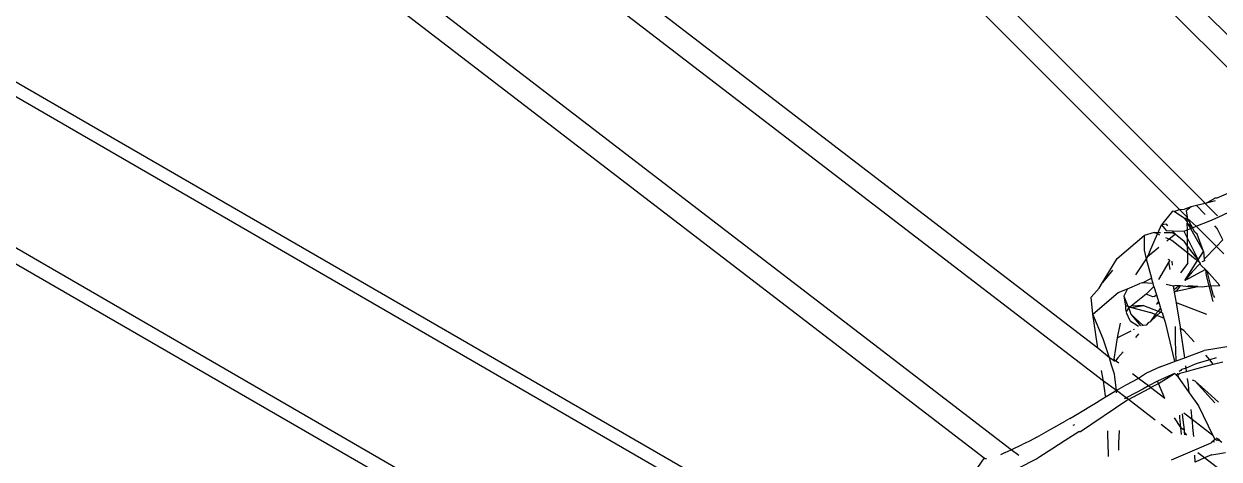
# Model space of a CAD drawing. Header units: inches. Extents: x 3324238 to 135265466, y -1036581 to 20094598.
# Drawn here: x 3354730.647 to 3354732.198, y -519084.679 to -519084.115 of the extents above; entities that cross this region are included whole.
import ezdxf

# ---------------------------------------------------------------- set-up
doc = ezdxf.new("R2010")
doc.units = ezdxf.units.IN
doc.header["$MEASUREMENT"] = 0
doc.layers.add('FURNITURE', color=32, linetype='Continuous', lineweight=13)

msp = doc.modelspace()

# ---------------------------------------------------------------- linework, layer by layer
for p, q in [((3354732.3085, -519084.2706, 0.0027), (3354730.6713, -519082.6336, 0.0027)), ((3354732.318, -519084.2378, 0.0027), (3354730.7201, -519082.6401, 0.0027)), ((3354732.1789, -519084.3458, 0.0027), (3354730.509, -519082.6752, 0.0027)), ((3354730.4963, -519082.7047, 0.0027), (3354732.1471, -519084.3553, 0.0027)), ((3354732.0483, -519084.5779, 0.0027), (3354729.9722, -519082.9842, 0.0027)), ((3354732.041, -519084.535, 0.0027), (3354730.0417, -519083.0007, 0.0027)), ((3354731.9287, -519084.6669, 0.0027), (3354729.8282, -519083.0554, 0.0027)), ((3354729.8192, -519083.0862, 0.0027), (3354731.8935, -519084.6774, 0.0027)), ((3354731.823, -519084.8949, 0.0027), (3354729.2993, -519083.4356, 0.0027)), ((3354731.8011, -519084.8625, 0.0027), (3354729.3582, -519083.4513, 0.0027)), ((3354729.1384, -519083.54, 0.0027), (3354731.6888, -519085.0125, 0.0027)), ((3354729.132, -519083.5562, 0.0027), (3354731.6673, -519085.0212, 0.0027)), ((3354732.1804, -519084.3474, 0.0027), (3354732.1789, -519084.3458, 0.0027)), ((3354732.1817, -519084.347, 0.0027), (3354732.1804, -519084.3474, 0.0027)), ((3354732.1817, -519084.347, 0.0027), (3354732.1927, -519084.3408, 0.0027)), ((3354732.1933, -519084.344, 0.0027), (3354732.1817, -519084.347, 0.0027)), ((3354732.1953, -519084.3406, 0.0027), (3354732.1927, -519084.3408, 0.0027)), ((3354732.2135, -519084.3328, 0.0027), (3354732.1953, -519084.3406, 0.0027)), ((3354732.1972, -519084.3653, 0.0027), (3354732.2573, -519084.337, 0.0027)), ((3354732.138, -519084.3574, 0.0027), (3354732.1237, -519084.3751, 0.0027)), ((3354732.14, -519084.358, 0.0027), (3354732.138, -519084.3574, 0.0027)), ((3354732.14, -519084.358, 0.0027), (3354732.1471, -519084.3553, 0.0027)), ((3354732.1537, -519084.3668, 0.0027), (3354732.14, -519084.358, 0.0027)), ((3354732.1471, -519084.3553, 0.0027), (3354732.1536, -519084.355, 0.0027)), ((3354732.1471, -519084.3553, 0.0027), (3354732.1569, -519084.3651, 0.0027)), ((3354732.1623, -519084.3519, 0.0027), (3354732.1536, -519084.355, 0.0027)), ((3354732.1623, -519084.3519, 0.0027), (3354732.1559, -519084.3569, 0.0027)), ((3354732.1559, -519084.3569, 0.0027), (3354732.1569, -519084.3651, 0.0027)), ((3354732.1691, -519084.3503, 0.0027), (3354732.1623, -519084.3519, 0.0027)), ((3354732.1804, -519084.3474, 0.0027), (3354732.1691, -519084.3503, 0.0027)), ((3354732.1803, -519084.3619, 0.0027), (3354732.1691, -519084.3503, 0.0027)), ((3354732.1965, -519084.3634, 0.0027), (3354732.1804, -519084.3474, 0.0027)), ((3354732.1193, -519084.385, 0.0027), (3354732.1237, -519084.3751, 0.0027)), ((3354732.13, -519084.3745, 0.0027), (3354732.1237, -519084.3751, 0.0027)), ((3354732.1237, -519084.3751, 0.0027), (3354732.1297, -519084.3824, 0.0027)), ((3354732.1317, -519084.3765, 0.0027), (3354732.13, -519084.3745, 0.0027)), ((3354732.1571, -519084.3667, 0.0027), (3354732.1537, -519084.3668, 0.0027)), ((3354732.1537, -519084.3668, 0.0027), (3354732.1571, -519084.3711, 0.0027)), ((3354732.1569, -519084.3651, 0.0027), (3354732.1571, -519084.3667, 0.0027)), ((3354732.1571, -519084.3667, 0.0027), (3354732.164, -519084.3789, 0.0027)), ((3354732.1571, -519084.3667, 0.0027), (3354732.1687, -519084.377, 0.0027)), ((3354732.1571, -519084.3711, 0.0027), (3354732.1571, -519084.3667, 0.0027)), ((3354732.1571, -519084.3711, 0.0027), (3354732.1571, -519084.3729, 0.0027)), ((3354732.1571, -519084.3729, 0.0027), (3354732.1612, -519084.3801, 0.0027)), ((3354732.164, -519084.3789, 0.0027), (3354732.1571, -519084.3729, 0.0027)), ((3354732.1573, -519084.3817, 0.0027), (3354732.1571, -519084.3729, 0.0027)), ((3354732.164, -519084.3789, 0.0027), (3354732.1687, -519084.377, 0.0027)), ((3354732.1687, -519084.377, 0.0027), (3354732.1864, -519084.3698, 0.0027)), ((3354732.1687, -519084.377, 0.0027), (3354732.195, -519084.4032, 0.0027)), ((3354732.1864, -519084.3698, 0.0027), (3354732.1972, -519084.3653, 0.0027)), ((3354732.196, -519084.3799, 0.0027), (3354732.1929, -519084.3764, 0.0027)), ((3354732.066, -519084.4189, 0.0027), (3354732.1014, -519084.3891, 0.0027)), ((3354732.1014, -519084.3891, 0.0027), (3354732.101, -519084.408, 0.0027)), ((3354732.1142, -519084.385, 0.0027), (3354732.1014, -519084.3891, 0.0027)), ((3354732.1082, -519084.4106, 0.0027), (3354732.1185, -519084.387, 0.0027)), ((3354732.1185, -519084.387, 0.0027), (3354732.1142, -519084.385, 0.0027)), ((3354732.1142, -519084.385, 0.0027), (3354732.1193, -519084.385, 0.0027)), ((3354732.1185, -519084.387, 0.0027), (3354732.1193, -519084.385, 0.0027)), ((3354732.1217, -519084.3885, 0.0027), (3354732.1185, -519084.387, 0.0027)), ((3354732.1193, -519084.385, 0.0027), (3354732.1225, -519084.385, 0.0027)), ((3354732.127, -519084.385, 0.0027), (3354732.1369, -519084.385, 0.0027)), ((3354732.1337, -519084.3939, 0.0027), (3354732.1293, -519084.3919, 0.0027)), ((3354732.1297, -519084.3824, 0.0027), (3354732.1375, -519084.3828, 0.0027)), ((3354732.1417, -519084.3875, 0.0027), (3354732.1337, -519084.3939, 0.0027)), ((3354732.1369, -519084.385, 0.0027), (3354732.1417, -519084.3875, 0.0027)), ((3354732.1417, -519084.3875, 0.0027), (3354732.1375, -519084.3828, 0.0027)), ((3354732.1375, -519084.3828, 0.0027), (3354732.1527, -519084.3835, 0.0027)), ((3354732.1417, -519084.3875, 0.0027), (3354732.153, -519084.3965, 0.0027)), ((3354732.1527, -519084.3835, 0.0027), (3354732.1573, -519084.3817, 0.0027)), ((3354732.1527, -519084.3835, 0.0027), (3354732.1574, -519084.3929, 0.0027)), ((3354732.1573, -519084.3817, 0.0027), (3354732.1612, -519084.3801, 0.0027)), ((3354732.1574, -519084.3929, 0.0027), (3354732.1573, -519084.3817, 0.0027)), ((3354732.1574, -519084.3929, 0.0027), (3354732.1712, -519084.4204, 0.0027)), ((3354732.1575, -519084.4029, 0.0027), (3354732.1574, -519084.3929, 0.0027)), ((3354732.1612, -519084.3801, 0.0027), (3354732.164, -519084.3789, 0.0027)), ((3354732.1612, -519084.3801, 0.0027), (3354732.178, -519084.4097, 0.0027)), ((3354732.1671, -519084.3846, 0.0027), (3354732.164, -519084.3789, 0.0027)), ((3354732.17, -519084.3873, 0.0027), (3354732.1671, -519084.3846, 0.0027)), ((3354732.178, -519084.4097, 0.0027), (3354732.17, -519084.3873, 0.0027)), ((3354732.2033, -519084.3945, 0.0027), (3354732.196, -519084.3799, 0.0027)), ((3354732.101, -519084.408, 0.0027), (3354732.1039, -519084.4191, 0.0027)), ((3354732.1203, -519084.4048, 0.0027), (3354732.1053, -519084.417, 0.0027)), ((3354732.1337, -519084.3939, 0.0027), (3354732.1308, -519084.3963, 0.0027)), ((3354732.1369, -519084.3954, 0.0027), (3354732.1337, -519084.3939, 0.0027)), ((3354732.1577, -519084.412, 0.0027), (3354732.1369, -519084.3954, 0.0027)), ((3354732.1575, -519084.4029, 0.0027), (3354732.153, -519084.3965, 0.0027)), ((3354732.1577, -519084.412, 0.0027), (3354732.1575, -519084.4029, 0.0027)), ((3354732.1712, -519084.4204, 0.0027), (3354732.1575, -519084.4029, 0.0027)), ((3354732.195, -519084.4032, 0.0027), (3354732.1792, -519084.4198, 0.0027)), ((3354732.2033, -519084.3945, 0.0027), (3354732.195, -519084.4032, 0.0027)), ((3354732.195, -519084.4032, 0.0027), (3354732.2045, -519084.4127, 0.0027)), ((3354732.0473, -519084.4501, 0.0027), (3354732.066, -519084.4189, 0.0027)), ((3354732.1039, -519084.4191, 0.0027), (3354732.0898, -519084.4401, 0.0027)), ((3354732.1053, -519084.417, 0.0027), (3354732.1039, -519084.4191, 0.0027)), ((3354732.1039, -519084.4191, 0.0027), (3354732.1106, -519084.4445, 0.0027)), ((3354732.1082, -519084.4106, 0.0027), (3354732.1053, -519084.417, 0.0027)), ((3354732.1331, -519084.4233, 0.0027), (3354732.1199, -519084.4462, 0.0027)), ((3354732.1344, -519084.4211, 0.0027), (3354732.1325, -519084.4203, 0.0027)), ((3354732.1344, -519084.4211, 0.0027), (3354732.1331, -519084.4233, 0.0027)), ((3354732.1351, -519084.4331, 0.0027), (3354732.1331, -519084.4233, 0.0027)), ((3354732.1378, -519084.4275, 0.0027), (3354732.1377, -519084.4224, 0.0027)), ((3354732.1539, -519084.4473, 0.0027), (3354732.1706, -519084.4213, 0.0027)), ((3354732.1674, -519084.4198, 0.0027), (3354732.1577, -519084.412, 0.0027)), ((3354732.1579, -519084.4249, 0.0027), (3354732.1577, -519084.412, 0.0027)), ((3354732.1706, -519084.4213, 0.0027), (3354732.1674, -519084.4198, 0.0027)), ((3354732.1706, -519084.4213, 0.0027), (3354732.1712, -519084.4204, 0.0027)), ((3354732.1731, -519084.4242, 0.0027), (3354732.1706, -519084.4213, 0.0027)), ((3354732.1712, -519084.4204, 0.0027), (3354732.178, -519084.4097, 0.0027)), ((3354732.1712, -519084.4204, 0.0027), (3354732.1731, -519084.4242, 0.0027)), ((3354732.1731, -519084.4242, 0.0027), (3354732.174, -519084.4252, 0.0027)), ((3354732.1794, -519084.4219, 0.0027), (3354732.1759, -519084.4232, 0.0027)), ((3354732.178, -519084.4097, 0.0027), (3354732.1792, -519084.4198, 0.0027)), ((3354732.1792, -519084.4198, 0.0027), (3354732.1794, -519084.4219, 0.0027)), ((3354732.0603, -519084.4338, 0.0027), (3354732.0473, -519084.4501, 0.0027)), ((3354732.1579, -519084.4249, 0.0027), (3354732.1482, -519084.4376, 0.0027)), ((3354732.1634, -519084.4363, 0.0027), (3354732.1539, -519084.4473, 0.0027)), ((3354732.1809, -519084.433, 0.0027), (3354732.1592, -519084.4446, 0.0027)), ((3354732.174, -519084.4252, 0.0027), (3354732.1634, -519084.4363, 0.0027)), ((3354732.1749, -519084.4273, 0.0027), (3354732.174, -519084.4252, 0.0027)), ((3354732.1758, -519084.4285, 0.0027), (3354732.1749, -519084.4273, 0.0027)), ((3354732.1758, -519084.4285, 0.0027), (3354732.1809, -519084.433, 0.0027)), ((3354732.1809, -519084.433, 0.0027), (3354732.1815, -519084.441, 0.0027)), ((3354732.1829, -519084.4353, 0.0027), (3354732.1809, -519084.433, 0.0027)), ((3354732.1879, -519084.4543, 0.0027), (3354732.1829, -519084.4353, 0.0027)), ((3354732.1829, -519084.4353, 0.0027), (3354732.1992, -519084.4538, 0.0027)), ((3354732.0429, -519084.4575, 0.0027), (3354732.0473, -519084.4501, 0.0027)), ((3354732.0794, -519084.458, 0.0027), (3354732.0954, -519084.4511, 0.0027)), ((3354732.0989, -519084.4503, 0.0027), (3354732.0954, -519084.4511, 0.0027)), ((3354732.0989, -519084.4503, 0.0027), (3354732.1106, -519084.4445, 0.0027)), ((3354732.1127, -519084.4512, 0.0027), (3354732.0989, -519084.4503, 0.0027)), ((3354732.1139, -519084.4552, 0.0027), (3354732.1038, -519084.4652, 0.0027)), ((3354732.1127, -519084.4512, 0.0027), (3354732.1106, -519084.4445, 0.0027)), ((3354732.1139, -519084.4552, 0.0027), (3354732.1127, -519084.4512, 0.0027)), ((3354732.1139, -519084.4552, 0.0027), (3354732.1173, -519084.4661, 0.0027)), ((3354732.1393, -519084.4548, 0.0027), (3354732.1298, -519084.4525, 0.0027)), ((3354732.1393, -519084.4548, 0.0027), (3354732.1396, -519084.4536, 0.0027)), ((3354732.1393, -519084.4548, 0.0027), (3354732.1413, -519084.4538, 0.0027)), ((3354732.1401, -519084.4597, 0.0027), (3354732.1393, -519084.4548, 0.0027)), ((3354732.146, -519084.4543, 0.0027), (3354732.1401, -519084.4597, 0.0027)), ((3354732.146, -519084.4543, 0.0027), (3354732.1413, -519084.4538, 0.0027)), ((3354732.1477, -519084.4545, 0.0027), (3354732.1429, -519084.4613, 0.0027)), ((3354732.1429, -519084.4613, 0.0027), (3354732.1709, -519084.4551, 0.0027)), ((3354732.1477, -519084.4545, 0.0027), (3354732.146, -519084.4543, 0.0027)), ((3354732.1587, -519084.4557, 0.0027), (3354732.1477, -519084.4545, 0.0027)), ((3354732.1592, -519084.4446, 0.0027), (3354732.1539, -519084.4473, 0.0027)), ((3354732.1709, -519084.4551, 0.0027), (3354732.1579, -519084.4542, 0.0027)), ((3354732.1587, -519084.4557, 0.0027), (3354732.1709, -519084.4551, 0.0027)), ((3354732.1709, -519084.4551, 0.0027), (3354732.1767, -519084.4555, 0.0027)), ((3354732.1767, -519084.4555, 0.0027), (3354732.185, -519084.4545, 0.0027)), ((3354732.1815, -519084.441, 0.0027), (3354732.185, -519084.4545, 0.0027)), ((3354732.185, -519084.4545, 0.0027), (3354732.1879, -519084.4543, 0.0027)), ((3354732.185, -519084.4545, 0.0027), (3354732.1901, -519084.4746, 0.0027)), ((3354732.1879, -519084.4543, 0.0027), (3354732.1992, -519084.4538, 0.0027)), ((3354732.1913, -519084.4671, 0.0027), (3354732.1879, -519084.4543, 0.0027)), ((3354732.0323, -519084.469, 0.0027), (3354732.0429, -519084.4575, 0.0027)), ((3354732.0347, -519084.4911, 0.0027), (3354732.0323, -519084.469, 0.0027)), ((3354732.0347, -519084.4911, 0.0027), (3354732.0675, -519084.4631, 0.0027)), ((3354732.0675, -519084.4631, 0.0027), (3354732.0794, -519084.458, 0.0027)), ((3354732.0794, -519084.458, 0.0027), (3354732.075, -519084.4679, 0.0027)), ((3354732.075, -519084.4679, 0.0027), (3354732.077, -519084.4807, 0.0027)), ((3354732.075, -519084.4679, 0.0027), (3354732.08, -519084.4807, 0.0027)), ((3354732.1038, -519084.4652, 0.0027), (3354732.0843, -519084.4805, 0.0027)), ((3354732.1124, -519084.4687, 0.0027), (3354732.1038, -519084.4652, 0.0027)), ((3354732.1143, -519084.4682, 0.0027), (3354732.1124, -519084.4687, 0.0027)), ((3354732.1143, -519084.4682, 0.0027), (3354732.1173, -519084.4661, 0.0027)), ((3354732.1177, -519084.4674, 0.0027), (3354732.1143, -519084.4682, 0.0027)), ((3354732.1173, -519084.4661, 0.0027), (3354732.1177, -519084.4674, 0.0027)), ((3354732.1177, -519084.4674, 0.0027), (3354732.1199, -519084.4746, 0.0027)), ((3354732.1406, -519084.4627, 0.0027), (3354732.1401, -519084.4597, 0.0027)), ((3354732.1429, -519084.4613, 0.0027), (3354732.1406, -519084.4627, 0.0027)), ((3354732.1432, -519084.4764, 0.0027), (3354732.1406, -519084.4627, 0.0027)), ((3354732.1913, -519084.4671, 0.0027), (3354732.1924, -519084.4695, 0.0027)), ((3354732.077, -519084.4807, 0.0027), (3354732.0769, -519084.4863, 0.0027)), ((3354732.08, -519084.4807, 0.0027), (3354732.077, -519084.4807, 0.0027)), ((3354732.0778, -519084.4884, 0.0027), (3354732.0812, -519084.4832, 0.0027)), ((3354732.08, -519084.4807, 0.0027), (3354732.0812, -519084.4832, 0.0027)), ((3354732.0825, -519084.4821, 0.0027), (3354732.08, -519084.4807, 0.0027)), ((3354732.0812, -519084.4832, 0.0027), (3354732.0825, -519084.4821, 0.0027)), ((3354732.0812, -519084.4832, 0.0027), (3354732.084, -519084.4911, 0.0027)), ((3354732.0843, -519084.4805, 0.0027), (3354732.0825, -519084.4821, 0.0027)), ((3354732.0825, -519084.4821, 0.0027), (3354732.0846, -519084.4826, 0.0027)), ((3354732.1005, -519084.48, 0.0027), (3354732.0843, -519084.4805, 0.0027)), ((3354732.0846, -519084.4826, 0.0027), (3354732.1005, -519084.48, 0.0027)), ((3354732.0846, -519084.4826, 0.0027), (3354732.1092, -519084.4889, 0.0027)), ((3354732.1005, -519084.48, 0.0027), (3354732.1194, -519084.4871, 0.0027)), ((3354732.1199, -519084.4746, 0.0027), (3354732.1174, -519084.4779, 0.0027)), ((3354732.1174, -519084.4779, 0.0027), (3354732.1202, -519084.4756, 0.0027)), ((3354732.1226, -519084.4834, 0.0027), (3354732.1194, -519084.4871, 0.0027)), ((3354732.1199, -519084.4746, 0.0027), (3354732.1202, -519084.4756, 0.0027)), ((3354732.1202, -519084.4756, 0.0027), (3354732.1226, -519084.4834, 0.0027)), ((3354732.1226, -519084.4834, 0.0027), (3354732.1238, -519084.487, 0.0027)), ((3354732.1824, -519084.4914, 0.0027), (3354732.1432, -519084.4764, 0.0027)), ((3354732.1482, -519084.5078, 0.0027), (3354732.1432, -519084.4764, 0.0027)), ((3354732.038, -519084.5144, 0.0027), (3354732.0347, -519084.4911, 0.0027)), ((3354732.048, -519084.523, 0.0027), (3354732.0347, -519084.4911, 0.0027)), ((3354732.083, -519084.4998, 0.0027), (3354732.0782, -519084.4894, 0.0027)), ((3354732.083, -519084.4998, 0.0027), (3354732.094, -519084.5068, 0.0027)), ((3354732.084, -519084.4911, 0.0027), (3354732.0966, -519084.5064, 0.0027)), ((3354732.0997, -519084.5059, 0.0027), (3354732.084, -519084.4911, 0.0027)), ((3354732.1089, -519084.5009, 0.0027), (3354732.1063, -519084.5022, 0.0027)), ((3354732.1155, -519084.4916, 0.0027), (3354732.1089, -519084.5009, 0.0027)), ((3354732.1178, -519084.4926, 0.0027), (3354732.1089, -519084.5009, 0.0027)), ((3354732.1155, -519084.4916, 0.0027), (3354732.1092, -519084.4889, 0.0027)), ((3354732.1194, -519084.4871, 0.0027), (3354732.1155, -519084.4916, 0.0027)), ((3354732.1178, -519084.4926, 0.0027), (3354732.1155, -519084.4916, 0.0027)), ((3354732.1224, -519084.4883, 0.0027), (3354732.1178, -519084.4926, 0.0027)), ((3354732.1267, -519084.4963, 0.0027), (3354732.1178, -519084.4926, 0.0027)), ((3354732.1194, -519084.4871, 0.0027), (3354732.1224, -519084.4883, 0.0027)), ((3354732.1238, -519084.487, 0.0027), (3354732.1224, -519084.4883, 0.0027)), ((3354732.1224, -519084.4883, 0.0027), (3354732.1244, -519084.489, 0.0027)), ((3354732.1244, -519084.489, 0.0027), (3354732.1267, -519084.4963, 0.0027)), ((3354732.1267, -519084.4963, 0.0027), (3354732.1283, -519084.5016, 0.0027)), ((3354732.1283, -519084.5016, 0.0027), (3354732.1406, -519084.5524, 0.0027)), ((3354732.041, -519084.535, 0.0027), (3354732.038, -519084.5144, 0.0027)), ((3354732.0664, -519084.5216, 0.0027), (3354732.0703, -519084.5029, 0.0027)), ((3354732.0839, -519084.5131, 0.0027), (3354732.0664, -519084.5216, 0.0027)), ((3354732.0884, -519084.5109, 0.0027), (3354732.0869, -519084.5116, 0.0027)), ((3354732.0938, -519084.5167, 0.0027), (3354732.0899, -519084.5212, 0.0027)), ((3354732.0997, -519084.5059, 0.0027), (3354732.0981, -519084.5062, 0.0027)), ((3354732.1036, -519084.5053, 0.0027), (3354732.0997, -519084.5059, 0.0027)), ((3354732.1063, -519084.5022, 0.0027), (3354732.1036, -519084.5053, 0.0027)), ((3354732.142, -519084.5256, 0.0027), (3354732.1417, -519084.5071, 0.0027)), ((3354732.1485, -519084.5098, 0.0027), (3354732.1482, -519084.5078, 0.0027)), ((3354732.1538, -519084.5476, 0.0027), (3354732.1485, -519084.5098, 0.0027)), ((3354732.1526, -519084.5122, 0.0027), (3354732.1485, -519084.5098, 0.0027)), ((3354732.166, -519084.5271, 0.0027), (3354732.1526, -519084.5122, 0.0027)), ((3354732.056, -519084.5479, 0.0027), (3354732.048, -519084.523, 0.0027)), ((3354732.0623, -519084.5496, 0.0027), (3354732.0664, -519084.5216, 0.0027)), ((3354732.1429, -519084.5516, 0.0027), (3354732.142, -519084.5256, 0.0027)), ((3354732.2291, -519084.5299, 0.0027), (3354732.1879, -519084.5368, 0.0027)), ((3354732.056, -519084.5479, 0.0027), (3354732.041, -519084.535, 0.0027)), ((3354732.0589, -519084.5571, 0.0027), (3354732.056, -519084.5479, 0.0027)), ((3354732.0622, -519084.5514, 0.0027), (3354732.056, -519084.5479, 0.0027)), ((3354732.0669, -519084.5478, 0.0027), (3354732.064, -519084.5514, 0.0027)), ((3354732.0738, -519084.5398, 0.0027), (3354732.0669, -519084.5478, 0.0027)), ((3354732.1429, -519084.5516, 0.0027), (3354732.1538, -519084.5476, 0.0027)), ((3354732.1538, -519084.5476, 0.0027), (3354732.1572, -519084.5464, 0.0027)), ((3354732.1572, -519084.5464, 0.0027), (3354732.1792, -519084.5383, 0.0027)), ((3354732.1879, -519084.5368, 0.0027), (3354732.1792, -519084.5383, 0.0027)), ((3354732.1862, -519084.5502, 0.0027), (3354732.1814, -519084.5443, 0.0027)), ((3354732.1946, -519084.5476, 0.0027), (3354732.1862, -519084.5502, 0.0027)), ((3354732.0627, -519084.5691, 0.0027), (3354732.0589, -519084.5571, 0.0027)), ((3354732.0622, -519084.5514, 0.0027), (3354732.0623, -519084.5496, 0.0027)), ((3354732.0623, -519084.5496, 0.0027), (3354732.0622, -519084.5524, 0.0027)), ((3354732.064, -519084.5514, 0.0027), (3354732.0622, -519084.5514, 0.0027)), ((3354732.0682, -519084.5546, 0.0027), (3354732.064, -519084.5514, 0.0027)), ((3354732.1221, -519084.5592, 0.0027), (3354732.1043, -519084.5678, 0.0027)), ((3354732.1221, -519084.5592, 0.0027), (3354732.1303, -519084.5562, 0.0027)), ((3354732.1303, -519084.5562, 0.0027), (3354732.1406, -519084.5524, 0.0027)), ((3354732.1406, -519084.5524, 0.0027), (3354732.1429, -519084.5516, 0.0027)), ((3354732.1496, -519084.563, 0.0027), (3354732.1489, -519084.5643, 0.0027)), ((3354732.1557, -519084.5613, 0.0027), (3354732.1496, -519084.563, 0.0027)), ((3354732.1557, -519084.5613, 0.0027), (3354732.1553, -519084.5582, 0.0027)), ((3354732.1675, -519084.556, 0.0027), (3354732.1557, -519084.5613, 0.0027)), ((3354732.1563, -519084.5653, 0.0027), (3354732.1557, -519084.5613, 0.0027)), ((3354732.1563, -519084.5653, 0.0027), (3354732.1653, -519084.5629, 0.0027)), ((3354732.1653, -519084.5629, 0.0027), (3354732.1909, -519084.5561, 0.0027)), ((3354732.1727, -519084.5544, 0.0027), (3354732.1675, -519084.556, 0.0027)), ((3354732.1862, -519084.5502, 0.0027), (3354732.1727, -519084.5544, 0.0027)), ((3354732.1909, -519084.5561, 0.0027), (3354732.1862, -519084.5502, 0.0027)), ((3354732.1909, -519084.5561, 0.0027), (3354732.2032, -519084.5529, 0.0027)), ((3354732.0483, -519084.5779, 0.0027), (3354732.0459, -519084.5643, 0.0027)), ((3354732.0509, -519084.597, 0.0027), (3354732.0483, -519084.5779, 0.0027)), ((3354732.0654, -519084.59, 0.0027), (3354732.0483, -519084.5779, 0.0027)), ((3354732.063, -519084.5722, 0.0027), (3354732.0627, -519084.5691, 0.0027)), ((3354732.0654, -519084.59, 0.0027), (3354732.063, -519084.5722, 0.0027)), ((3354732.0866, -519084.5784, 0.0027), (3354732.0776, -519084.5833, 0.0027)), ((3354732.094, -519084.5744, 0.0027), (3354732.0861, -519084.5683, 0.0027)), ((3354732.092, -519084.5755, 0.0027), (3354732.0866, -519084.5784, 0.0027)), ((3354732.094, -519084.5744, 0.0027), (3354732.092, -519084.5755, 0.0027)), ((3354732.1043, -519084.5678, 0.0027), (3354732.094, -519084.5744, 0.0027)), ((3354732.1068, -519084.5842, 0.0027), (3354732.094, -519084.5744, 0.0027)), ((3354732.1185, -519084.578, 0.0027), (3354732.1068, -519084.5842, 0.0027)), ((3354732.1406, -519084.5681, 0.0027), (3354732.1185, -519084.578, 0.0027)), ((3354732.1197, -519084.581, 0.0027), (3354732.1185, -519084.578, 0.0027)), ((3354732.1197, -519084.581, 0.0027), (3354732.1406, -519084.5681, 0.0027)), ((3354732.1406, -519084.5681, 0.0027), (3354732.1424, -519084.5689, 0.0027)), ((3354732.1424, -519084.5689, 0.0027), (3354732.1448, -519084.5698, 0.0027)), ((3354732.1438, -519084.5709, 0.0027), (3354732.1424, -519084.5689, 0.0027)), ((3354732.1438, -519084.5709, 0.0027), (3354732.1451, -519084.5727, 0.0027)), ((3354732.1443, -519084.5674, 0.0027), (3354732.1445, -519084.5684, 0.0027)), ((3354732.1448, -519084.5698, 0.0027), (3354732.1474, -519084.5676, 0.0027)), ((3354732.1448, -519084.5698, 0.0027), (3354732.1451, -519084.5727, 0.0027)), ((3354732.1451, -519084.5727, 0.0027), (3354732.1504, -519084.5801, 0.0027)), ((3354732.1489, -519084.5643, 0.0027), (3354732.1467, -519084.5653, 0.0027)), ((3354732.1474, -519084.5676, 0.0027), (3354732.1563, -519084.5653, 0.0027)), ((3354732.1587, -519084.5829, 0.0027), (3354732.1575, -519084.5744, 0.0027)), ((3354732.1672, -519084.5778, 0.0027), (3354732.1639, -519084.5766, 0.0027)), ((3354732.1672, -519084.5778, 0.0027), (3354732.1838, -519084.5928, 0.0027)), ((3354732.1931, -519084.6062, 0.0027), (3354732.1672, -519084.5778, 0.0027)), ((3354732.052, -519084.5979, 0.0027), (3354732.0626, -519084.5915, 0.0027)), ((3354732.0654, -519084.59, 0.0027), (3354732.0626, -519084.5915, 0.0027)), ((3354732.0652, -519084.5933, 0.0027), (3354732.0654, -519084.59, 0.0027)), ((3354732.0776, -519084.5833, 0.0027), (3354732.0654, -519084.59, 0.0027)), ((3354732.078, -519084.5996, 0.0027), (3354732.0654, -519084.59, 0.0027)), ((3354732.0903, -519084.5931, 0.0027), (3354732.078, -519084.5996, 0.0027)), ((3354732.0807, -519084.6017, 0.0027), (3354732.093, -519084.5952, 0.0027)), ((3354732.0994, -519084.5882, 0.0027), (3354732.0903, -519084.5931, 0.0027)), ((3354732.093, -519084.5952, 0.0027), (3354732.1021, -519084.5903, 0.0027)), ((3354732.1048, -519084.5853, 0.0027), (3354732.0994, -519084.5882, 0.0027)), ((3354732.1021, -519084.5903, 0.0027), (3354732.1076, -519084.5875, 0.0027)), ((3354732.1068, -519084.5842, 0.0027), (3354732.1048, -519084.5853, 0.0027)), ((3354732.1096, -519084.5864, 0.0027), (3354732.1068, -519084.5842, 0.0027)), ((3354732.1076, -519084.5875, 0.0027), (3354732.1096, -519084.5864, 0.0027)), ((3354732.1096, -519084.5864, 0.0027), (3354732.1197, -519084.581, 0.0027)), ((3354732.1281, -519084.6005, 0.0027), (3354732.1096, -519084.5864, 0.0027)), ((3354732.1281, -519084.6005, 0.0027), (3354732.1197, -519084.581, 0.0027)), ((3354732.1504, -519084.5801, 0.0027), (3354732.1598, -519084.593, 0.0027)), ((3354732.1598, -519084.593, 0.0027), (3354732.1587, -519084.5829, 0.0027)), ((3354732.1598, -519084.593, 0.0027), (3354732.1719, -519084.6098, 0.0027)), ((3354732.1838, -519084.5928, 0.0027), (3354732.1976, -519084.6054, 0.0027)), ((3354732.0184, -519084.6432, 0.0027), (3354732.0787, -519084.6028, 0.0027)), ((3354732.0185, -519084.6182, 0.0027), (3354732.0349, -519084.6083, 0.0027)), ((3354732.0349, -519084.6083, 0.0027), (3354732.036, -519084.6076, 0.0027)), ((3354732.036, -519084.6076, 0.0027), (3354732.0511, -519084.5985, 0.0027)), ((3354732.0509, -519084.597, 0.0027), (3354732.0511, -519084.5985, 0.0027)), ((3354732.0511, -519084.5985, 0.0027), (3354732.052, -519084.5979, 0.0027)), ((3354732.078, -519084.5996, 0.0027), (3354732.0758, -519084.6008, 0.0027)), ((3354732.0807, -519084.6017, 0.0027), (3354732.078, -519084.5996, 0.0027)), ((3354732.0787, -519084.6028, 0.0027), (3354732.0807, -519084.6017, 0.0027)), ((3354732.1154, -519084.6284, 0.0027), (3354732.0807, -519084.6017, 0.0027)), ((3354732.1719, -519084.6098, 0.0027), (3354732.1905, -519084.6484, 0.0027)), ((3354732.0048, -519084.6265, 0.0027), (3354732.0173, -519084.6189, 0.0027)), ((3354732.0173, -519084.6189, 0.0027), (3354732.0185, -519084.6182, 0.0027)), ((3354732.1489, -519084.638, 0.0027), (3354732.1407, -519084.6255, 0.0027)), ((3354732.1476, -519084.6252, 0.0027), (3354732.1473, -519084.6222, 0.0027)), ((3354732.1489, -519084.638, 0.0027), (3354732.1476, -519084.6252, 0.0027)), ((3354732.1507, -519084.6205, 0.0027), (3354732.1515, -519084.6282, 0.0027)), ((3354732.1634, -519084.6276, 0.0027), (3354732.1527, -519084.6194, 0.0027)), ((3354732.1634, -519084.6276, 0.0027), (3354732.1621, -519084.6148, 0.0027)), ((3354731.9618, -519084.6505, 0.0027), (3354731.9799, -519084.6404, 0.0027)), ((3354731.9799, -519084.6404, 0.0027), (3354731.9988, -519084.6298, 0.0027)), ((3354732.0048, -519084.6265, 0.0027), (3354731.9988, -519084.6298, 0.0027)), ((3354732.0106, -519084.6347, 0.0027), (3354732.0086, -519084.6355, 0.0027)), ((3354732.1375, -519084.6453, 0.0027), (3354732.1231, -519084.6343, 0.0027)), ((3354732.1498, -519084.6472, 0.0027), (3354732.1489, -519084.638, 0.0027)), ((3354732.1489, -519084.638, 0.0027), (3354732.153, -519084.6412, 0.0027)), ((3354732.1515, -519084.6282, 0.0027), (3354732.153, -519084.6412, 0.0027)), ((3354732.153, -519084.6412, 0.0027), (3354732.1533, -519084.6438, 0.0027)), ((3354732.1905, -519084.6484, 0.0027), (3354732.1634, -519084.6276, 0.0027)), ((3354732.1637, -519084.6305, 0.0027), (3354732.1634, -519084.6276, 0.0027)), ((3354732.1645, -519084.6382, 0.0027), (3354732.1637, -519084.6305, 0.0027)), ((3354732.1657, -519084.6497, 0.0027), (3354732.1645, -519084.6382, 0.0027)), ((3354731.9531, -519084.6554, 0.0027), (3354731.9458, -519084.6588, 0.0027)), ((3354731.9618, -519084.6505, 0.0027), (3354731.9531, -519084.6554, 0.0027)), ((3354731.9815, -519084.6657, 0.0027), (3354731.9987, -519084.6547, 0.0027)), ((3354731.9987, -519084.6547, 0.0027), (3354732.0166, -519084.6432, 0.0027)), ((3354732.0166, -519084.6432, 0.0027), (3354732.0184, -519084.6432, 0.0027)), ((3354732.0542, -519084.6457, 0.0027), (3354732.0541, -519084.6423, 0.0027)), ((3354732.0542, -519084.6472, 0.0027), (3354732.0542, -519084.6457, 0.0027)), ((3354732.0549, -519084.6728, 0.0027), (3354732.0542, -519084.6472, 0.0027)), ((3354732.0685, -519084.6582, 0.0027), (3354732.0691, -519084.6419, 0.0027)), ((3354732.1533, -519084.6438, 0.0027), (3354732.1537, -519084.6478, 0.0027)), ((3354732.1564, -519084.6482, 0.0027), (3354732.1533, -519084.6438, 0.0027)), ((3354732.1892, -519084.6571, 0.0027), (3354732.1876, -519084.6583, 0.0027)), ((3354732.1936, -519084.6534, 0.0027), (3354732.1892, -519084.6571, 0.0027)), ((3354732.1926, -519084.6568, 0.0027), (3354732.1892, -519084.6571, 0.0027)), ((3354732.1905, -519084.6484, 0.0027), (3354732.1925, -519084.6525, 0.0027)), ((3354732.1925, -519084.6525, 0.0027), (3354732.1936, -519084.6534, 0.0027)), ((3354732.1955, -519084.6548, 0.0027), (3354732.1936, -519084.6534, 0.0027)), ((3354732.1979, -519084.6541, 0.0027), (3354732.1948, -519084.6517, 0.0027)), ((3354732.1979, -519084.6541, 0.0027), (3354732.1955, -519084.6548, 0.0027)), ((3354732.1979, -519084.6541, 0.0027), (3354732.1971, -519084.6554, 0.0027)), ((3354732.1979, -519084.6541, 0.0027), (3354732.199, -519084.6528, 0.0027)), ((3354732.1979, -519084.6541, 0.0027), (3354732.202, -519084.6572, 0.0027)), ((3354731.921, -519084.6705, 0.0027), (3354731.9148, -519084.6734, 0.0027)), ((3354731.921, -519084.6705, 0.0027), (3354731.9287, -519084.6669, 0.0027)), ((3354731.9287, -519084.6669, 0.0027), (3354731.9438, -519084.6598, 0.0027)), ((3354731.9384, -519084.6743, 0.0027), (3354731.9287, -519084.6669, 0.0027)), ((3354731.9458, -519084.6588, 0.0027), (3354731.9438, -519084.6598, 0.0027)), ((3354731.9658, -519084.6758, 0.0027), (3354731.9815, -519084.6657, 0.0027)), ((3354732.0683, -519084.6673, 0.0027), (3354732.0685, -519084.6582, 0.0027)), ((3354732.1876, -519084.6583, 0.0027), (3354732.1363, -519084.6804, 0.0027)), ((3354732.1796, -519084.6776, 0.0027), (3354732.171, -519084.671, 0.0027)), ((3354732.1887, -519084.6736, 0.0027), (3354732.1941, -519084.6727, 0.0027)), ((3354732.1941, -519084.6727, 0.0027), (3354732.2068, -519084.6706, 0.0027)), ((3354731.8935, -519084.6774, 0.0027), (3354731.8851, -519084.69, 0.0027)), ((3354731.8935, -519084.6774, 0.0027), (3354731.8944, -519084.6782, 0.0027)), ((3354731.8944, -519084.6782, 0.0027), (3354731.8967, -519084.6782, 0.0027)), ((3354731.9173, -519084.7013, 0.0027), (3354731.9608, -519084.679, 0.0027)), ((3354731.9608, -519084.679, 0.0027), (3354731.9658, -519084.6758, 0.0027)), ((3354732.055, -519084.6757, 0.0027), (3354732.0549, -519084.6728, 0.0027)), ((3354732.1672, -519084.6832, 0.0027), (3354732.167, -519084.6741, 0.0027)), ((3354732.1796, -519084.6776, 0.0027), (3354732.1672, -519084.6832, 0.0027)), ((3354732.1887, -519084.6736, 0.0027), (3354732.1796, -519084.6776, 0.0027)), ((3354732.3545, -519084.8117, 0.0027), (3354732.1796, -519084.6776, 0.0027))]:
    msp.add_line(p, q)
at = {"layer": 'FURNITURE', "lineweight": 30}
msp.add_arc((3354732.7531, -519086.6174, 0.0027), 12.0161, 2.96628, 177.03372, dxfattribs=at)

doc.saveas('drawing.dxf')
